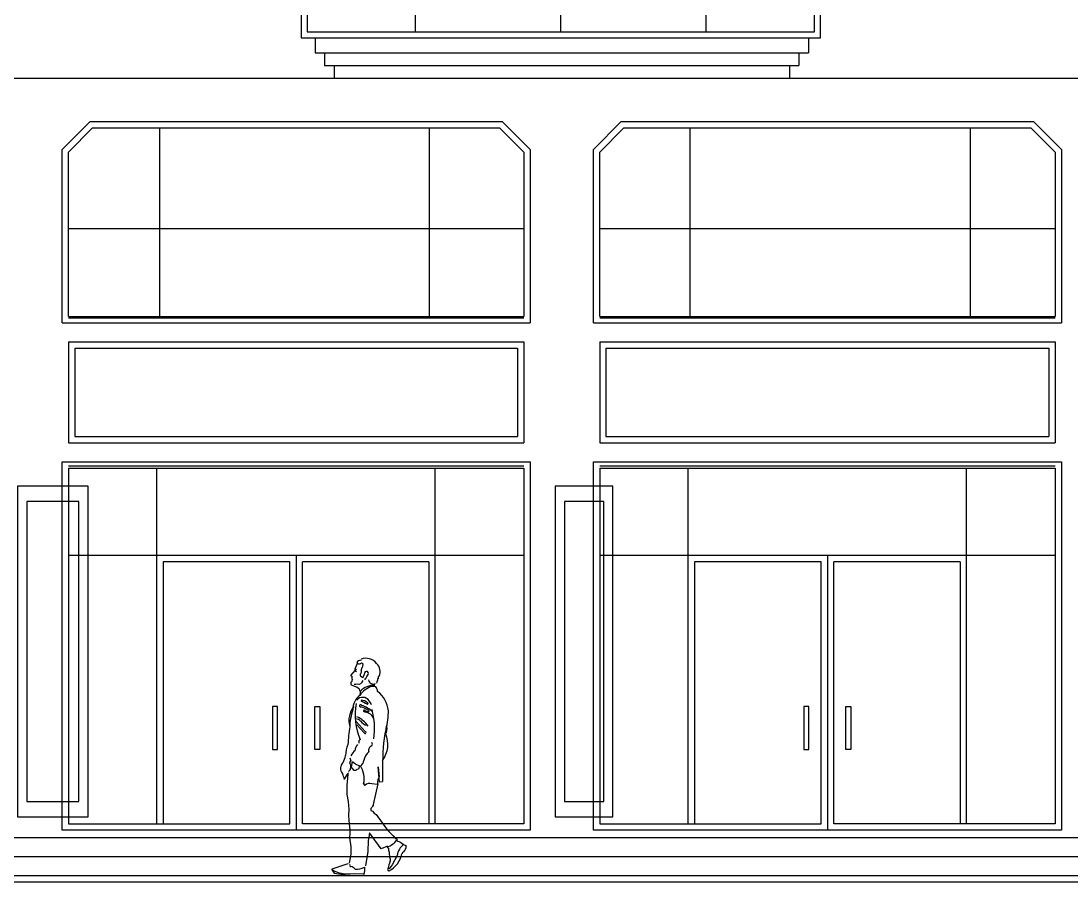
# Model space of a CAD drawing. Header units: inches. Extents: x 330 to 939, y 702 to 1608.
# Drawn here: x 762.1 to 836.8, y 702.5 to 763.6 of the extents above; entities that cross this region are included whole.
import ezdxf

# ---------------------------------------------------------------- set-up
doc = ezdxf.new("R2010")
doc.units = ezdxf.units.IN
doc.header["$MEASUREMENT"] = 0
for name, color, linetype, lineweight in [('01_EXISTING_RETAINED', 7, 'Continuous', 25), ('02_NEW_FACADE', 7, 'Continuous', 25), ('04_GLAZED_ENCLOSURES', 7, 'Continuous', 25)]:
    doc.layers.add(name, color=color, linetype=linetype, lineweight=lineweight)

# ---------------------------------------------------------------- blocks, each defined once
blk = doc.blocks.new('C_ENCLOSURE_07')
at = {"layer": '04_GLAZED_ENCLOSURES'}
for points in [[(18.45, -14.5), (18.45, 14.5), (-18.45, 14.5), (-18.45, -14.5)], [(18.03, -14.08), (18.03, 14.08), (-18.03, 14.08), (-18.03, -14.08)], [(-16.4205, 10.73), (-14.391, 12.47), (-12.3615, 10.73), (-14.391, 8.99)], [(-7.1955, 10.73), (-5.166, 12.47), (-3.1365, 10.73), (-5.166, 8.99)], [(3.1365, 10.73), (5.166, 12.47), (7.1955, 10.73), (5.166, 8.99)], [(12.3615, 10.73), (14.391, 12.47), (16.4205, 10.73), (14.391, 8.99)]]:
    blk.add_lwpolyline(points, close=True, dxfattribs=at)
for points in [[(-10.332, -14.08), (-10.332, 14.08)], [(0, -14.08), (0, 14.08)], [(10.332, -14.08), (10.332, 14.08)], [(-18.03, 7.54), (18.03, 7.54)], [(-18.03, 4.64), (-10.332, 4.64)], [(10.332, 4.64), (18.03, 4.64)], [(-18.03, -8.12), (-10.332, -8.12)], [(10.332, -8.12), (18.03, -8.12)]]:
    blk.add_lwpolyline(points, dxfattribs=at)

msp = doc.modelspace()

# ---------------------------------------------------------------- linework, layer by layer
at = {"layer": '01_EXISTING_RETAINED'}
for p, q in [((783.037, 762.43), (783.037, 761.378)), ((818.094, 762.43), (818.094, 761.378)), ((783.037, 761.378), (818.094, 761.378)), ((783.711, 761.378), (783.711, 760.479)), ((817.42, 761.378), (817.42, 760.479)), ((783.711, 760.479), (817.42, 760.479)), ((784.385, 760.479), (784.385, 759.58)), ((816.745, 760.479), (816.745, 759.58)), ((668.429, 759.58), (932.702, 759.58)), ((784.385, 759.58), (816.745, 759.58)), ((767.043, 756.494), (765.059, 754.51)), ((767.229, 756.044), (765.509, 754.323)), ((767.043, 756.494), (796.334, 756.494)), ((767.229, 756.044), (796.148, 756.044)), ((772.007, 742.658), (772.007, 756.044)), ((791.159, 742.658), (791.159, 756.044)), ((796.148, 756.044), (797.869, 754.323)), ((796.334, 756.494), (798.318, 754.51)), ((804.797, 756.494), (802.813, 754.51)), ((804.983, 756.044), (803.262, 754.323)), ((804.797, 756.494), (834.088, 756.494)), ((804.983, 756.044), (833.901, 756.044)), ((809.699, 742.658), (809.699, 756.044)), ((829.615, 742.658), (829.615, 756.044)), ((833.901, 756.044), (835.622, 754.323)), ((834.088, 756.494), (836.071, 754.51)), ((765.059, 742.208), (765.059, 754.51)), ((798.318, 754.51), (798.318, 742.208)), ((802.813, 742.208), (802.813, 754.51)), ((836.071, 754.51), (836.071, 742.208)), ((765.509, 742.658), (765.509, 754.323)), ((797.869, 754.323), (797.869, 742.658)), ((803.262, 742.658), (803.262, 754.323)), ((835.622, 754.323), (835.622, 742.658)), ((765.509, 748.903), (797.869, 748.903)), ((803.262, 748.903), (835.622, 748.903)), ((765.509, 742.658), (797.869, 742.658)), ((765.509, 742.55), (797.869, 742.55)), ((803.262, 742.658), (835.622, 742.658)), ((803.262, 742.55), (835.622, 742.55)), ((765.059, 742.208), (798.318, 742.208)), ((802.813, 742.208), (836.071, 742.208)), ((765.509, 740.86), (797.869, 740.86)), ((765.509, 740.86), (765.509, 733.669)), ((765.958, 740.41), (797.419, 740.41)), ((765.958, 740.41), (765.958, 734.118)), ((797.419, 740.41), (797.419, 734.118)), ((797.869, 740.86), (797.869, 733.669)), ((803.262, 740.86), (803.262, 733.669)), ((803.262, 740.86), (835.622, 740.86)), ((803.711, 740.41), (803.711, 734.118)), ((803.711, 740.41), (835.173, 740.41)), ((835.173, 740.41), (835.173, 734.118)), ((835.622, 740.86), (835.622, 733.669)), ((765.509, 733.669), (797.869, 733.669)), ((765.958, 734.118), (797.419, 734.118)), ((803.262, 733.669), (835.622, 733.669)), ((803.711, 734.118), (835.173, 734.118)), ((765.059, 732.32), (798.318, 732.32)), ((765.059, 706.156), (765.059, 732.32)), ((765.509, 732.031), (797.869, 732.031)), ((798.318, 732.32), (798.318, 706.156)), ((802.813, 706.156), (802.813, 732.32)), ((802.813, 732.32), (836.071, 732.32)), ((803.262, 732.031), (835.622, 732.031)), ((836.071, 732.32), (836.071, 706.156)), ((765.509, 731.871), (797.869, 731.871)), ((765.509, 731.871), (765.509, 706.605)), ((771.801, 706.605), (771.801, 731.871)), ((791.576, 706.605), (791.576, 731.871)), ((797.869, 731.871), (797.869, 706.605)), ((803.262, 731.871), (803.262, 706.605)), ((803.262, 731.871), (835.622, 731.871)), ((809.554, 706.605), (809.554, 731.871)), ((829.33, 706.605), (829.33, 731.871)), ((835.622, 731.871), (835.622, 706.605)), ((797.869, 725.662), (765.509, 725.662)), ((781.689, 725.662), (781.689, 706.156)), ((835.622, 725.662), (803.262, 725.662)), ((819.442, 725.662), (819.442, 706.156)), ((772.25, 725.212), (772.25, 706.605)), ((781.239, 725.212), (772.25, 725.212)), ((781.239, 706.605), (781.239, 725.212)), ((782.138, 706.605), (782.138, 725.212)), ((791.127, 725.212), (782.138, 725.212)), ((791.127, 725.212), (791.127, 706.605)), ((818.993, 725.212), (810.004, 725.212)), ((810.004, 725.212), (810.004, 706.605)), ((818.993, 706.605), (818.993, 725.212)), ((828.88, 725.212), (819.891, 725.212)), ((819.891, 706.605), (819.891, 725.212)), ((828.88, 725.212), (828.88, 706.605)), ((786.024, 718.008), (785.865, 717.592)), ((786.275, 718.241), (786.338, 718.265)), ((786.442, 717.899), (786.374, 717.725)), ((785.876, 717.534), (785.556, 717.15)), ((785.556, 717.15), (785.651, 717.09)), ((785.651, 717.09), (785.645, 716.9)), ((785.865, 717.592), (785.876, 717.534)), ((786.424, 716.986), (786.257, 717.093)), ((786.562, 717.361), (786.424, 716.986)), ((786.707, 717.068), (786.807, 717.226)), ((785.589, 716.641), (785.577, 716.558)), ((785.577, 716.558), (785.606, 716.478)), ((785.629, 716.707), (785.589, 716.641)), ((785.606, 716.478), (785.715, 716.427)), ((785.644, 716.726), (785.629, 716.707)), ((785.662, 716.871), (785.639, 716.773)), ((785.639, 716.773), (785.644, 716.726)), ((785.645, 716.9), (785.718, 716.859)), ((785.715, 716.427), (785.848, 716.387)), ((785.848, 716.387), (786.022, 716.319)), ((786.526, 716.899), (786.63, 716.898)), ((786.63, 716.898), (786.707, 717.068)), ((786.022, 716.319), (786.129, 716.248)), ((786.129, 716.248), (786.17, 716.19)), ((786.17, 716.19), (786.203, 716.083)), ((786.203, 716.083), (786.23, 716.047)), ((786.23, 716.047), (786.275, 716.029)), ((780.369, 714.948), (780.014, 714.948)), ((780.014, 714.948), (780.014, 711.894)), ((780.369, 711.894), (780.369, 714.948)), ((783.008, 714.948), (783.363, 714.948)), ((783.008, 711.894), (783.008, 714.948)), ((783.363, 714.948), (783.363, 711.894)), ((818.123, 714.948), (817.767, 714.948)), ((817.767, 714.948), (817.767, 711.894)), ((818.123, 711.894), (818.123, 714.948)), ((820.761, 714.948), (821.117, 714.948)), ((820.761, 711.894), (820.761, 714.948)), ((821.117, 714.948), (821.117, 711.894)), ((785.966, 713.878), (786.602, 713.167)), ((786.013, 713.649), (786.535, 713.063)), ((780.014, 711.894), (780.369, 711.894)), ((783.363, 711.894), (783.008, 711.894)), ((817.767, 711.894), (818.123, 711.894)), ((821.117, 711.894), (820.761, 711.894)), ((785.598, 711.072), (785.535, 711.276)), ((785.668, 711.038), (785.6, 710.626)), ((785.816, 710.404), (785.613, 710.648)), ((785.926, 710.399), (785.816, 710.404)), ((786.014, 710.471), (785.926, 710.399)), ((786.118, 710.504), (786.014, 710.471)), ((786.183, 710.725), (786.118, 710.504)), ((787.617, 709.573), (787.517, 710.652)), ((787.517, 710.652), (787.58, 709.939)), ((785.336, 709.821), (785.298, 709.376)), ((785.355, 710.182), (785.336, 709.821)), ((787.494, 709.75), (787.484, 709.583)), ((787.58, 709.939), (787.494, 709.75)), ((785.298, 709.376), (785.286, 708.989)), ((785.286, 708.989), (785.292, 708.683)), ((787.476, 709.406), (787.071, 709.45)), ((787.485, 709.462), (787.153, 707.984)), ((787.484, 709.583), (787.476, 709.406)), ((787.823, 709.596), (787.617, 709.573)), ((785.292, 708.683), (785.385, 708.204)), ((785.385, 708.204), (785.427, 707.617)), ((785.427, 707.617), (785.418, 707.226)), ((787.036, 707.751), (787.001, 707.707)), ((787.001, 707.707), (787.01, 707.562)), ((787.01, 707.562), (787.122, 707.508)), ((787.074, 707.77), (787.036, 707.751)), ((787.113, 707.857), (787.074, 707.77)), ((787.158, 707.869), (787.113, 707.857)), ((787.122, 707.508), (787.245, 707.365)), ((787.153, 707.984), (787.158, 707.869)), ((785.418, 707.226), (785.44, 706.845)), ((785.44, 706.845), (785.502, 706.158)), ((787.245, 707.365), (787.376, 707.271)), ((787.376, 707.271), (788.11, 706.259)), ((798.318, 706.156), (765.059, 706.156)), ((765.509, 706.605), (781.239, 706.605)), ((797.869, 706.605), (782.138, 706.605)), ((785.507, 705.936), (785.49, 705.606)), ((785.502, 706.158), (785.507, 705.936)), ((786.911, 705.97), (786.865, 705.643)), ((787.729, 704.832), (786.911, 705.97)), ((788.11, 706.259), (788.277, 706.058)), ((788.277, 706.058), (788.468, 705.885)), ((836.071, 706.156), (802.813, 706.156)), ((803.262, 706.605), (818.993, 706.605)), ((835.622, 706.605), (819.891, 706.605)), ((929.107, 705.623), (668.429, 705.623)), ((785.49, 705.606), (785.571, 704.971)), ((786.81, 705.434), (786.783, 704.652)), ((786.865, 705.643), (786.81, 705.434)), ((788.468, 705.885), (788.592, 705.755)), ((788.592, 705.755), (788.76, 705.557)), ((788.76, 705.557), (788.848, 705.532)), ((788.848, 705.532), (788.847, 705.424)), ((788.847, 705.424), (788.923, 705.38)), ((788.923, 705.38), (789.107, 705.301)), ((789.107, 705.301), (789.236, 705.221)), ((789.236, 705.221), (789.281, 705.2)), ((789.281, 705.2), (789.285, 705.146)), ((785.575, 704.445), (785.465, 703.812)), ((785.571, 704.971), (785.575, 704.445)), ((786.783, 704.652), (786.63, 703.629)), ((788.177, 705.022), (787.729, 704.832)), ((789.285, 705.146), (789.501, 705.061)), ((929.107, 704.275), (668.429, 704.275)), ((785.287, 703.743), (784.236, 703.389)), ((785.397, 703.772), (785.287, 703.743)), ((788.506, 703.685), (788.304, 703.414)), ((788.875, 704.359), (788.506, 703.685)), ((651, 702.927), (939, 702.927)), ((784.236, 703.389), (784.22, 703.33)), ((784.22, 703.33), (784.389, 703.112)), ((784.283, 703.32), (784.283, 703.418)), ((784.402, 703.241), (784.283, 703.32)), ((784.389, 703.112), (785.172, 702.99)), ((784.768, 703.108), (784.402, 703.241)), ((785.176, 703.037), (784.768, 703.108)), ((785.524, 703.032), (785.176, 703.037)), ((785.836, 703.068), (785.524, 703.032)), ((786.508, 703.044), (785.836, 703.068)), ((788.304, 703.414), (788.213, 703.41)), ((651, 702.477), (939, 702.477))]:
    msp.add_line(p, q, dxfattribs=at)
for centre, radius, start, end in [((786.173, 718.161), 0.192, 209.36018, 299.36018), ((786.305, 717.897), 0.342, 95.10931, 149.64108), ((786.347, 717.916), 0.101, 336.58592, 137.99525), ((786.653, 717.396), 0.973, 38.84607, 110.52654), ((786.827, 717.42), 0.828, 337.57024, 45.11653), ((785.513, 717.069), 0.577, 35.30094, 51.56115), ((785.436, 717.125), 0.6, 31.60244, 41.9913), ((785.969, 717.515), 0.0857, 183.99307, 254.57977), ((785.738, 717.246), 0.389, 50.57362, 66.46057), ((785.896, 717.503), 0.0955, 22.68154, 85.92803), ((786.387, 717.184), 0.158, 133.51852, 215.05433), ((786.173, 717.424), 0.17, 309.18719, 28.83787), ((786.62, 717.549), 0.303, 144.30557, 189.40446), ((786.687, 717.297), 0.141, 328.12958, 154.57907), ((787.681, 716.975), 0.167, 113.24965, 199.5143), ((785.87, 717.027), 0.509, 264.14535, 288.11165), ((786.098, 716.933), 0.396, 259.89491, 337.97129), ((787.55, 714.858), 1.59, 107.16678, 147.18226), ((787.245, 715.094), 1.361, 88.80813, 136.1769), ((787.186, 716.889), 0.353, 189.53166, 296.1906), ((787.135, 715.766), 0.609, 69.48628, 94.79139), ((786.715, 715.914), 0.773, 7.8167, 34.36772), ((786.47, 717.017), 1.038, 337.0073, 355.30534), ((786.976, 714.723), 1.26, 123.96301, 181.00702), ((786.424, 715.061), 0.535, 31.59107, 141.77179), ((787.987, 715.548), 1.788, 164.3751, 174.36462), ((786.259, 714.432), 2, 6.02222, 52.35562), ((787.01, 713.955), 1.569, 141.19827, 195.63538), ((790.335, 714.35), 4.459, 169.57246, 203.1899), ((786.274, 714.996), 0.0824, 18.66149, 286.90849), ((790.789, 723.146), 8.988, 239.9793, 243.11471), ((785.781, 713.214), 1.776, 55.87942, 73.09567), ((786.312, 714.741), 0.648, 43.99118, 90.32107), ((785.714, 713.065), 2.057, 46.60549, 72.21214), ((786.759, 715.153), 0.042, 214.8194, 63.76941), ((785.743, 714.471), 1.43, 24.03749, 37.3529), ((789.744, 713.349), 4.25, 161.32224, 178.52238), ((785.386, 712.653), 1.67, 31.92241, 68.46048), ((786.533, 714.627), 0.0533, 40.43964, 279.06429), ((782.427, 702.494), 12.764, 69.60484, 71.16263), ((786.895, 715.275), 0.692, 242.35683, 258.61704), ((786.81, 714.632), 0.0643, 216.89378, 123.50783), ((786.665, 713.959), 0.538, 13.826, 66.99345), ((782.021, 713.403), 5.237, 351.82414, 14.57856), ((783.594, 714.592), 4.654, 344.66785, 0.65713), ((796.837, 711.677), 11.481, 170.82075, 177.14899), ((785.894, 713.574), 0.496, 42.39389, 85.3133), ((786.847, 714.288), 0.686, 211.54494, 261.84651), ((799.311, 711.073), 11.474, 167.11542, 180.13527), ((787.594, 713.33), 0.559, 320.8973, 21.5788), ((786.592, 713.1), 0.0682, 212.20175, 81.86044), ((786.256, 712.261), 1.954, 323.8972, 22.47608), ((787.21, 711.446), 2.009, 156.5686, 179.58705), ((786.422, 711.833), 0.546, 131.8949, 180.07894), ((786.366, 712.395), 0.232, 114.04812, 194.01181), ((787.151, 711.832), 0.319, 103.67112, 197.64297), ((786.878, 712.257), 0.228, 330.48759, 32.73806), ((783.802, 711.687), 1.418, 329.5833, 350.55784), ((787.047, 710.634), 1.673, 134.44759, 151.11673), ((787.724, 710.827), 1.26, 133.89244, 167.02556), ((785.447, 710.547), 0.6, 135.20169, 218.1831), ((785.11, 710.673), 0.47, 311.14377, 34.36586), ((785.599, 710.972), 0.104, 90.41745, 198.9465), ((786.635, 712.029), 1.367, 227.95087, 253.89786), ((784.874, 709.826), 1.656, 347.28831, 33.29702), ((785.983, 711.154), 0.519, 302.19607, 355.09476), ((810.173, 710.337), 22.347, 178.09696, 181.81846), ((783.913, 709.567), 1.225, 9.17078, 29.80431), ((786.32, 709.345), 1.272, 135.8904, 160.19073), ((786.598, 709.443), 0.0991, 153.98869, 262.62286), ((786.912, 708.997), 0.482, 71.84619, 132.60444), ((787.86, 706.087), 1.157, 285.09118, 327.31979), ((788.262, 704.968), 0.0952, 154.66174, 258.46239), ((789.083, 704.901), 0.837, 181.37023, 202.06234), ((787.451, 704.864), 1.804, 297.96168, 347.37955), ((790.079, 704.55), 1.773, 177.84909, 190.45537), ((789.992, 704.221), 1.126, 125.50679, 172.59598), ((789.323, 704.499), 0.111, 73.04558, 193.89709), ((788.904, 705.008), 0.6, 318.38628, 5.04167), ((785.588, 703.676), 0.104, 151.78711, 264.77866), ((791.67, 702.66), 3.541, 158.69232, 167.66654), ((788.116, 704.065), 0.274, 335.34823, 36.64956), ((785.457, 703.024), 0.562, 40.88848, 77.90954), ((785.933, 704.777), 1.386, 267.76468, 296.44594), ((785.685, 703.379), 0.892, 336.33538, 10.01984), ((788.284, 703.362), 0.0913, 143.55934, 282.33313)]:
    msp.add_arc(centre, radius, start, end, dxfattribs=at)
at = {"layer": '02_NEW_FACADE'}
for points in [[(766.9, 707.1), (766.9, 730.6), (761.9, 730.6), (761.9, 707.1)], [(804.2, 707.1), (804.2, 730.6), (800.1, 730.6), (800.1, 707.1)], [(766.25, 708.2), (766.25, 729.5), (762.55, 729.5), (762.55, 708.2)], [(803.55, 708.2), (803.55, 729.5), (800.75, 729.5), (800.75, 708.2)]]:
    msp.add_lwpolyline(points, close=True, dxfattribs=at)

# ---------------------------------------------------------------- block references
at = {"layer": '04_GLAZED_ENCLOSURES'}
msp.add_blockref('C_ENCLOSURE_07', (800.5, 776.95), dxfattribs=at)

doc.saveas('drawing.dxf')
